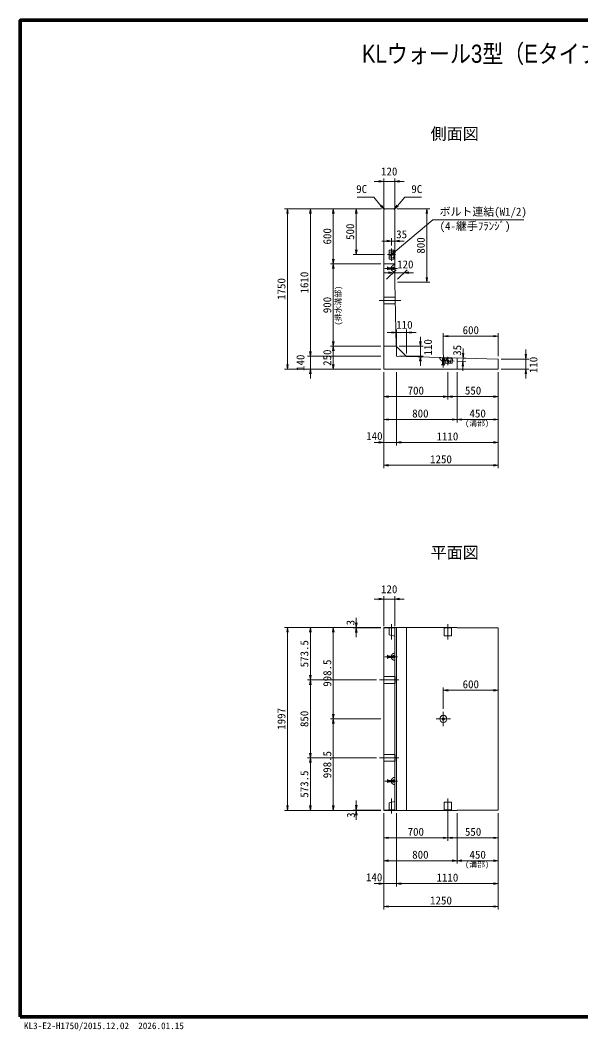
# Model space of a CAD drawing. Units: millimetres at full size, sheet at 1:40. Extents: x 124888 to 140688, y 10657 to 21690.
# Drawn here: x 124888 to 131003, y 10657 to 21690 of the extents above; entities that cross this region are included whole.
import ezdxf
from ezdxf.enums import TextEntityAlignment as Align

# ---------------------------------------------------------------- set-up
doc = ezdxf.new("R2010")
doc.units = ezdxf.units.MM
doc.header["$LTSCALE"] = 40
doc.linetypes.add('CHAIN', pattern=[18.5, 12, -1.5, 3.5, -1.5])
doc.linetypes.add('DASHED', pattern=[7.5, 6, -1.5])
for name, color, linetype, lineweight in [('01図枠', 1, 'Continuous', 70), ('中心', 6, 'CHAIN', 9), ('外形線', 7, 'Continuous', 13), ('寸法', 2, 'Continuous', 9), ('細線', 4, 'Continuous', 9)]:
    doc.layers.add(name, color=color, linetype=linetype, lineweight=lineweight)
doc.layers.add('文字', color=7, linetype='Continuous')
doc.styles.add('ＭＳ ゴシック', font='')
doc.styles.add('ＭＳ Ｐゴシック', font='')
doc.styles.get('ＭＳ ゴシック').set_extended_font_data('MS Gothic')
doc.styles.get('ＭＳ Ｐゴシック').set_extended_font_data('MS PGothic')

# ---------------------------------------------------------------- blocks, each defined once
blk = doc.blocks.new('open_arrow')
at = {"color": 0, "linetype": 'Continuous', "lineweight": -2}
blk.add_lwpolyline([(7.5, 1.25), (0, 0), (7.5, -1.25)], dxfattribs=at)

msp = doc.modelspace()

# ---------------------------------------------------------------- linework, layer by layer
at = {"layer": '01図枠'}
msp.add_lwpolyline([(124887.54, 10809.99), (140687.54, 10809.99), (140687.54, 21689.99), (124887.54, 21689.99)], close=True, dxfattribs=at)
at = {"layer": '中心'}
for p, q in [((128937.86, 19061.98), (128937.86, 19198.98)), ((128892.86, 19130.48), (128982.86, 19130.48)), ((129002.86, 18980.48), (128863.86, 18980.48)), ((129040.21, 18630.48), (128802.86, 18630.48)), ((129503.67, 18036.69), (129499.92, 17897.74)), ((129551.65, 17925.35), (129554.08, 18015.32)), ((129621.34, 17968.48), (129484.39, 17972.18)), ((128937.86, 14929.51), (128937.86, 15094.51)), ((129552.86, 14929.51), (129552.86, 15094.51)), ((129002.86, 14740.51), (128863.86, 14740.51)), ((128807.86, 14487.01), (129017.86, 14487.01)), ((129502.86, 14140.51), (129502.86, 13983.51)), ((129581.36, 14062.01), (129424.36, 14062.01)), ((128807.86, 13637.01), (129017.86, 13637.01)), ((129002.86, 13383.51), (128863.86, 13383.51)), ((128937.86, 13194.51), (128937.86, 13029.51)), ((129552.86, 13194.51), (129552.86, 13029.51))]:
    msp.add_line(p, q, dxfattribs=at)
at = {"layer": '外形線'}
for p, q in [((128861.86, 19630.48), (128852.86, 19621.48)), ((128852.86, 19621.48), (128852.86, 17880.48)), ((128861.86, 19630.48), (128963.86, 19630.48)), ((128963.86, 19630.48), (128972.86, 19621.48)), ((128972.86, 19621.48), (128972.86, 18830.48)), ((128972.86, 18830.48), (128990.15, 18130.48)), ((128990.15, 18130.48), (129102.86, 18017.51)), ((128991.63, 18070.47), (128992.86, 18020.48)), ((128992.86, 18020.48), (129042.85, 18019.13)), ((129102.86, 18017.51), (130102.86, 17990.48)), ((130102.86, 17880.48), (130102.86, 17990.48)), ((128852.86, 17880.48), (130102.86, 17880.48)), ((128852.86, 15060.51), (129652.86, 15060.51)), ((128852.86, 15060.51), (128852.86, 13063.51)), ((128972.86, 15060.51), (128972.86, 13063.51)), ((129655.86, 15057.51), (129652.86, 15060.51)), ((129655.86, 15057.51), (130102.86, 15057.51)), ((130102.86, 13066.51), (130102.86, 15057.51)), ((128852.86, 13063.51), (129652.86, 13063.51)), ((129652.86, 13063.51), (129655.86, 13066.51)), ((129655.86, 13066.51), (130102.86, 13066.51))]:
    msp.add_line(p, q, dxfattribs=at)
at = {"layer": '寸法'}
for p, q in [((128748.86, 19930.48), (129076.86, 19930.48)), ((128852.86, 19633.48), (128852.86, 19962.48)), ((128972.86, 19633.48), (128972.86, 19962.48)), ((128829.86, 19630.48), (127770.86, 19630.48)), ((127802.86, 17880.48), (127802.86, 19630.48)), ((128829.86, 19630.48), (128020.86, 19630.48)), ((128052.86, 18020.48), (128052.86, 19630.48)), ((128829.86, 19630.48), (128270.86, 19630.48)), ((128302.86, 19030.48), (128302.86, 19630.48)), ((128829.86, 19630.48), (128520.86, 19630.48)), ((128552.86, 19630.48), (128552.86, 19130.48)), ((128995.86, 19630.48), (129354.86, 19630.48)), ((129322.86, 18830.48), (129322.86, 19630.48)), ((128937.86, 19230.98), (128937.86, 19310.68)), ((128972.86, 19202.48), (128972.86, 19310.68)), ((129076.86, 19278.68), (128833.86, 19278.68)), ((128860.86, 19130.48), (128520.86, 19130.48)), ((128820.86, 19030.48), (128270.86, 19030.48)), ((128820.86, 19030.48), (128270.86, 19030.48)), ((128302.86, 18130.48), (128302.86, 19030.48)), ((129179.58, 18933.19), (128851.58, 18933.19)), ((128884.86, 18862.48), (128987.58, 18965.19)), ((129004.86, 18862.48), (129107.58, 18965.19)), ((129004.86, 18830.48), (129354.86, 18830.48)), ((129206.86, 18280.44), (128888.86, 18280.44)), ((128992.86, 18052.48), (128992.86, 18312.44)), ((129102.86, 18049.51), (129102.86, 18312.44)), ((129252.81, 17916.48), (129252.81, 18234.48)), ((129502.86, 18038.7), (129502.86, 18272.39)), ((130102.86, 18240.39), (129502.86, 18240.39)), ((130102.86, 18022.48), (130102.86, 18272.39)), ((128052.86, 17776.48), (128052.86, 18124.48)), ((128820.86, 18130.48), (128270.86, 18130.48)), ((128820.86, 18130.48), (128270.86, 18130.48)), ((128302.86, 17880.48), (128302.86, 18130.48)), ((129022.15, 18130.48), (129284.81, 18130.48)), ((129714.73, 17861.92), (129721.3, 18104.83)), ((128820.86, 18020.48), (128020.86, 18020.48)), ((128820.86, 18020.48), (128020.86, 18020.48)), ((129024.86, 18020.48), (129284.81, 18020.48)), ((129625.78, 18003.37), (129750.48, 18000)), ((130134.86, 17990.48), (130434.86, 17990.48)), ((130402.86, 17776.48), (130402.86, 18094.48)), ((128820.86, 17880.48), (127770.86, 17880.48)), ((128820.86, 17880.48), (128020.86, 17880.48)), ((128820.86, 17880.48), (128270.86, 17880.48)), ((129653.33, 17967.62), (129749.53, 17965.02)), ((130134.86, 17880.48), (130434.86, 17880.48)), ((128852.86, 17848.48), (128852.86, 16798.48)), ((128852.86, 17848.48), (128852.86, 17048.48)), ((128852.86, 17848.48), (128852.86, 17298.48)), ((128852.86, 17848.48), (128852.86, 17548.48)), ((128992.86, 17848.48), (128992.86, 17048.48)), ((128992.86, 17848.48), (128992.86, 17048.48)), ((129552.86, 17848.48), (129552.86, 17548.48)), ((129552.86, 17848.48), (129552.86, 17548.48)), ((129652.86, 17848.48), (129652.86, 17298.48)), ((129652.86, 17848.48), (129652.86, 17298.48)), ((130102.86, 17848.48), (130102.86, 16798.48)), ((130102.86, 17848.48), (130102.86, 17048.48)), ((130102.86, 17848.48), (130102.86, 17548.48)), ((130102.86, 17848.48), (130102.86, 17298.48)), ((128852.86, 17580.48), (129552.86, 17580.48)), ((130102.86, 17580.48), (129552.86, 17580.48)), ((129652.86, 17330.48), (128852.86, 17330.48)), ((130102.86, 17330.48), (129652.86, 17330.48)), ((128748.86, 17080.48), (129096.86, 17080.48)), ((128992.86, 17080.48), (130102.86, 17080.48)), ((128852.86, 16830.48), (130102.86, 16830.48)), ((128748.86, 15369.51), (129076.86, 15369.51)), ((128852.86, 15072.51), (128852.86, 15401.51)), ((128972.86, 15072.51), (128972.86, 15401.51)), ((128552.86, 15164.51), (128552.86, 14953.51)), ((128820.86, 15060.51), (127770.86, 15060.51)), ((127802.86, 15060.51), (127802.86, 13063.51)), ((128820.86, 15060.51), (128020.86, 15060.51)), ((128052.86, 15060.51), (128052.86, 14487.01)), ((128820.86, 15060.51), (128270.86, 15060.51)), ((128302.86, 15060.51), (128302.86, 14062.01)), ((128820.86, 15060.51), (128520.86, 15060.51)), ((128820.86, 15057.51), (128520.86, 15057.51)), ((128775.86, 14487.01), (128020.86, 14487.01)), ((128775.86, 14487.01), (128020.86, 14487.01)), ((128052.86, 14487.01), (128052.86, 13637.01)), ((129502.86, 14172.51), (129502.86, 14406.2)), ((130102.86, 14374.2), (129502.86, 14374.2)), ((130102.86, 14156.29), (130102.86, 14406.2)), ((128821.86, 14062.01), (128270.86, 14062.01)), ((128821.86, 14062.01), (128270.86, 14062.01)), ((128302.86, 14062.01), (128302.86, 13063.51)), ((128775.86, 13637.01), (128020.86, 13637.01)), ((128775.86, 13637.01), (128020.86, 13637.01)), ((128052.86, 13637.01), (128052.86, 13063.51)), ((128552.86, 12959.51), (128552.86, 13170.51)), ((128820.86, 13063.51), (127770.86, 13063.51)), ((128820.86, 13063.51), (128020.86, 13063.51)), ((128820.86, 13063.51), (128270.86, 13063.51)), ((128820.86, 13066.51), (128520.86, 13066.51)), ((128820.86, 13063.51), (128520.86, 13063.51)), ((128852.86, 13031.51), (128852.86, 11981.51)), ((128852.86, 13031.51), (128852.86, 12231.51)), ((128852.86, 13031.51), (128852.86, 12481.51)), ((128852.86, 13031.51), (128852.86, 12731.51)), ((128992.86, 13031.51), (128992.86, 12231.51)), ((128992.86, 13031.51), (128992.86, 12231.51)), ((129552.86, 13031.51), (129552.86, 12731.51)), ((129552.86, 13031.51), (129552.86, 12731.51)), ((129652.86, 13031.51), (129652.86, 12481.51)), ((129652.86, 13031.51), (129652.86, 12481.51)), ((130102.86, 13031.51), (130102.86, 11981.51)), ((130102.86, 13031.51), (130102.86, 12231.51)), ((130102.86, 13031.51), (130102.86, 12731.51)), ((130102.86, 13031.51), (130102.86, 12481.51)), ((128852.86, 12763.51), (129552.86, 12763.51)), ((130102.86, 12763.51), (129552.86, 12763.51)), ((129652.86, 12513.51), (128852.86, 12513.51)), ((130102.86, 12513.51), (129652.86, 12513.51)), ((128748.86, 12263.51), (129096.86, 12263.51)), ((128992.86, 12263.51), (130102.86, 12263.51)), ((128852.86, 12013.51), (130102.86, 12013.51))]:
    msp.add_line(p, q, dxfattribs=at)
at = {"layer": '寸法', "color": 3, "linetype": 'DASHED'}
for p, q in [((128893.86, 18962.98), (128893.86, 18997.98)), ((128893.86, 18997.98), (128901.53, 18987.48)), ((128953.53, 18987.48), (128901.53, 18987.48)), ((128901.53, 18987.48), (128901.53, 18973.48)), ((128953.53, 18967.98), (128953.53, 18992.98)), ((128953.53, 18992.98), (128961.86, 18992.98)), ((128961.86, 18992.98), (128961.86, 18967.98)), ((128972.86, 19018.98), (128972.86, 18941.98)), ((128901.53, 18973.48), (128893.86, 18962.98)), ((128953.53, 18973.48), (128901.53, 18973.48)), ((128961.86, 18967.98), (128953.53, 18967.98)), ((129464.38, 18007.74), (129541.35, 18005.66)), ((129489.85, 17987.7), (129490.07, 17996.04)), ((129514.84, 17987.03), (129489.85, 17987.7)), ((129490.07, 17996.04), (129515.06, 17995.36)), ((129495.34, 17987.56), (129493.94, 17935.57)), ((129509.34, 17987.18), (129507.93, 17935.2)), ((129515.06, 17995.36), (129514.84, 17987.03)), ((129483.24, 17928.2), (129493.94, 17935.57)), ((129518.22, 17927.25), (129483.24, 17928.2)), ((129493.94, 17935.57), (129507.93, 17935.2)), ((129507.93, 17935.2), (129518.22, 17927.25)), ((128893.86, 14723.01), (128893.86, 14758.01)), ((128893.86, 14758.01), (128901.53, 14747.51)), ((128901.53, 14733.51), (128893.86, 14723.01)), ((128953.53, 14747.51), (128901.53, 14747.51)), ((128901.53, 14747.51), (128901.53, 14733.51)), ((128953.53, 14733.51), (128901.53, 14733.51)), ((128953.53, 14728.01), (128953.53, 14753.01)), ((128953.53, 14753.01), (128961.86, 14753.01)), ((128961.86, 14728.01), (128953.53, 14728.01)), ((128961.86, 14753.01), (128961.86, 14728.01)), ((128972.86, 14779.01), (128972.86, 14702.01)), ((128901.53, 13390.51), (128893.86, 13401.01)), ((128893.86, 13401.01), (128893.86, 13366.01)), ((128893.86, 13366.01), (128901.53, 13376.51)), ((128953.53, 13390.51), (128901.53, 13390.51)), ((128901.53, 13376.51), (128901.53, 13390.51)), ((128953.53, 13376.51), (128901.53, 13376.51)), ((128961.86, 13396.01), (128953.53, 13396.01)), ((128953.53, 13396.01), (128953.53, 13371.01)), ((128953.53, 13371.01), (128961.86, 13371.01)), ((128961.86, 13371.01), (128961.86, 13396.01)), ((128972.86, 13345.01), (128972.86, 13422.01))]:
    msp.add_line(p, q, dxfattribs=at)
at = {"layer": '寸法'}
for points in [[(128857.34, 19625.96), (128823.16, 19665.15), (128743.39, 19756.62), (128561.64, 19756.62)], [(128968.39, 19625.96), (129002.56, 19665.15), (129082.34, 19756.62), (129264.09, 19756.62)], [(128937.86, 19130.48), (128977.72, 19163.88), (129390.43, 19509.64), (130381.03, 19509.64)]]:
    msp.add_lwpolyline(points, dxfattribs=at)
at = {"layer": '寸法', "color": 3}
for radius in [38.5, 12.5]:
    msp.add_circle((129502.86, 14062.01), radius, dxfattribs=at)
at = {"layer": '寸法', "color": 3, "linetype": 'DASHED'}
for centre, start, end in [((128972.86, 18980.48), 90, 270), ((129502.86, 18006.7), 178.45184, 358.45184), ((128972.86, 14740.51), 90, 270), ((128972.86, 13383.51), 90, 270)]:
    msp.add_arc(centre, 38.5, start, end, dxfattribs=at)
at = {"layer": '細線'}
for p, q in [((128912.86, 19081.98), (128912.86, 19178.98)), ((128912.86, 19178.98), (128962.86, 19178.98)), ((128937.86, 19141.79), (128926.55, 19130.48)), ((128949.18, 19130.48), (128937.86, 19119.17)), ((128962.86, 19081.98), (128962.86, 19178.98)), ((128852.86, 19030.48), (128972.86, 19030.48)), ((128912.86, 19081.98), (128962.86, 19081.98)), ((128990.15, 18130.48), (128852.86, 18130.48)), ((129503.71, 17946.65), (129505.06, 17996.63)), ((129602.02, 17994.01), (129505.06, 17996.63)), ((129600.67, 17944.03), (129602.02, 17994.01)), ((129652.86, 17880.48), (129652.86, 18002.64)), ((129652.86, 17880.48), (129652.86, 17991.8)), ((129600.67, 17944.03), (129503.71, 17946.65)), ((129541.55, 17970.64), (129552.56, 17959.02)), ((129553.17, 17981.64), (129564.17, 17970.03)), ((128992.86, 15060.51), (128992.86, 13063.51)), ((129102.86, 15060.51), (129102.86, 13063.51)), ((129592.86, 15054.51), (129512.86, 15054.51)), ((129512.86, 14969.51), (129512.86, 15054.51)), ((129592.86, 14969.51), (129592.86, 15054.51)), ((129592.86, 14969.51), (129512.86, 14969.51)), ((129592.86, 13154.51), (129512.86, 13154.51)), ((129512.86, 13154.51), (129512.86, 13069.51)), ((129592.86, 13154.51), (129592.86, 13069.51)), ((129592.86, 13069.51), (129512.86, 13069.51))]:
    msp.add_line(p, q, dxfattribs=at)
at = {"layer": '細線', "linetype": 'DASHED'}
for p, q in [((128972.86, 19170.48), (128912.86, 19155.48)), ((128912.86, 19105.48), (128972.86, 19090.48)), ((128972.86, 19090.48), (128972.86, 19170.48)), ((128977.06, 18667.98), (128852.86, 18667.98)), ((128979, 18592.98), (128852.86, 18592.98)), ((129513.82, 18006.4), (129527.2, 17946.02)), ((129593.79, 18004.24), (129513.82, 18006.4)), ((129577.18, 17944.67), (129593.79, 18004.24)), ((128852.86, 15057.51), (128972.86, 15057.51)), ((128912.86, 15054.51), (128912.86, 14978.51)), ((128912.86, 15054.51), (128972.86, 15054.51)), ((128972.86, 15054.51), (128972.86, 14963.51)), ((128912.86, 14978.51), (128972.86, 14963.51)), ((128912.86, 13145.51), (128972.86, 13160.51)), ((128912.86, 13069.51), (128912.86, 13145.51)), ((128972.86, 13069.51), (128972.86, 13160.51)), ((128852.86, 13066.51), (128972.86, 13066.51)), ((128912.86, 13069.51), (128972.86, 13069.51))]:
    msp.add_line(p, q, dxfattribs=at)
for points in [[(128852.86, 14449.51), (128977.8, 14449.51), (128977.8, 14524.51), (128852.86, 14524.51)], [(128852.86, 13674.51), (128977.8, 13674.51), (128977.8, 13599.51), (128852.86, 13599.51)]]:
    msp.add_lwpolyline(points, close=True, dxfattribs=at)
at = {"layer": '細線'}
for centre, start, end in [((128932.21, 19124.82), 135, 315), ((128943.52, 19136.14), 315, 135), ((129547.36, 17976.14), 43.45184, 223.45184), ((129558.37, 17964.53), 223.45184, 43.45184)]:
    msp.add_arc(centre, 8, start, end, dxfattribs=at)

# ---------------------------------------------------------------- block references
at = {"layer": '寸法', "xscale": 6.93, "yscale": 6.93}
for p, rotation in [((128852.86, 19930.48), 180), ((128857.34, 19625.96), 131.1), ((128968.39, 19625.96), 48.9), ((127802.86, 19630.48), 270), ((128052.86, 19630.48), 270), ((128302.86, 19630.48), 270), ((128552.86, 19630.48), 270), ((129322.86, 19630.48), 270), ((128937.86, 19278.68), 180), ((128552.86, 19130.48), 90), ((128937.86, 19130.48), 40), ((128302.86, 19030.48), 90), ((128302.86, 19030.48), 270), ((128955.58, 18933.19), 180), ((129322.86, 18830.48), 90), ((128992.86, 18280.44), 180), ((130102.86, 18240.39), 180), ((128302.86, 18130.48), 90), ((128302.86, 18130.48), 270), ((129252.81, 18130.48), 90), ((128052.86, 18020.48), 90), ((128052.86, 18020.48), 90), ((129252.81, 18020.48), 270), ((129718.49, 18000.87), 88.5), ((130402.86, 17990.48), 90), ((127802.86, 17880.48), 90), ((128052.86, 17880.48), 270), ((128302.86, 17880.48), 90), ((129717.54, 17965.88), 268.5), ((130402.86, 17880.48), 270), ((129552.86, 17580.48), 180), ((130102.86, 17580.48), 180), ((129652.86, 17330.48), 180), ((130102.86, 17330.48), 180), ((128852.86, 17080.48), 180), ((130102.86, 17080.48), 180), ((130102.86, 16830.48), 180), ((128852.86, 15369.51), 180), ((127802.86, 15060.51), 270), ((128052.86, 15060.51), 270), ((128302.86, 15060.51), 270), ((128552.86, 15060.51), 90), ((128552.86, 15057.51), 270), ((128052.86, 14487.01), 90), ((128052.86, 14487.01), 270), ((130102.86, 14374.2), 180), ((128302.86, 14062.01), 90), ((128302.86, 14062.01), 270), ((128052.86, 13637.01), 90), ((128052.86, 13637.01), 270), ((127802.86, 13063.51), 90), ((128052.86, 13063.51), 90), ((128302.86, 13063.51), 90), ((128552.86, 13066.51), 90), ((128552.86, 13063.51), 270), ((129552.86, 12763.51), 180), ((130102.86, 12763.51), 180), ((129652.86, 12513.51), 180), ((130102.86, 12513.51), 180), ((128852.86, 12263.51), 180), ((130102.86, 12263.51), 180), ((130102.86, 12013.51), 180)]:
    msp.add_blockref('open_arrow', p, dxfattribs=dict(at, rotation=rotation))
for p in [(128972.86, 19930.48), (128972.86, 19278.68), (129075.58, 18933.19), (129102.86, 18280.44), (129502.86, 18240.39), (128852.86, 17580.48), (129552.86, 17580.48), (128852.86, 17330.48), (129652.86, 17330.48), (128992.86, 17080.48), (128992.86, 17080.48), (128852.86, 16830.48), (128972.86, 15369.51), (129502.86, 14374.2), (128852.86, 12763.51), (129552.86, 12763.51), (128852.86, 12513.51), (129652.86, 12513.51), (128992.86, 12263.51), (128992.86, 12263.51), (128852.86, 12013.51)]:
    msp.add_blockref('open_arrow', p, dxfattribs=at)

# ---------------------------------------------------------------- texts
at = {"layer": '寸法', "style": 'ＭＳ ゴシック'}
for s, p in [('120', (128912.86, 20038.48)), ('35', (129048.18, 19352.33)), ('120', (129088.6, 19023.81)), ('110', (129078.91, 18365)), ('600', (129802.86, 18306.39)), ('700', (129202.86, 17646.48)), ('550', (129827.86, 17646.48)), ('800', (129252.86, 17396.48)), ('450', (129877.86, 17396.48)), ('140', (128750.89, 17149.81)), ('1110', (129547.86, 17146.48)), ('1250', (129477.86, 16896.48)), ('120', (128912.86, 15477.51)), ('600', (129802.86, 14440.2)), ('700', (129202.86, 12829.51)), ('550', (129827.86, 12829.51)), ('800', (129252.86, 12579.51)), ('450', (129877.86, 12579.51)), ('140', (128748.67, 12332.84)), ('1110', (129547.86, 12329.51)), ('1250', (129477.86, 12079.51))]:
    msp.add_text(s, height=87.35, dxfattribs=at).set_placement(p, align=Align.MIDDLE_CENTER)
msp.add_text('9C', height=87.35, dxfattribs=at).set_placement((128671.39, 19776.62), align=Align.BOTTOM_RIGHT)
for s, p in [('9C', (129154.34, 19776.62)), ('ボルト連結(W1/2)', (129462.43, 19529.64))]:
    msp.add_text(s, height=87.35, dxfattribs=at).set_placement(p, align=Align.BOTTOM_LEFT)
for s, rotation, p in [('500', 90, (128486.86, 19380.48)), ('600', 90, (128236.86, 19330.48)), ('800', 90, (129256.86, 19230.48)), ('1750', 90, (127736.86, 18755.48)), ('1610', 90, (127986.86, 18825.48)), ('900', 90, (128236.86, 18580.48)), ('110', 90, (129335.81, 18118.55)), ('35', 88.452, (129654.22, 18085.92)), ('140', 90, (127944.86, 17950.48)), ('250', 90, (128236.86, 18005.48)), ('110', 90, (130486.3, 17926.08)), ('3', 90, (128490.05, 15112.95)), ('573.5', 90, (127986.86, 14773.76)), ('998.5', 90, (128236.86, 14561.26)), ('1997', 90, (127736.86, 14062.01)), ('850', 90, (127986.86, 14062.01)), ('998.5', 90, (128236.86, 13562.76)), ('573.5', 90, (127986.86, 13350.26)), ('3', 90, (128495.33, 13011.07))]:
    msp.add_text(s, height=87.35, rotation=rotation, dxfattribs=at).set_placement(p, align=Align.MIDDLE_CENTER)
at = {"layer": '寸法', "color": 3, "style": 'ＭＳ ゴシック'}
msp.add_text('(4-継手ﾌﾗﾝｼﾞ)', height=87.35, dxfattribs=at).set_placement((129462.43, 19486.02), align=Align.TOP_LEFT)
msp.add_text('(排水溝部)', height=61.71, rotation=90, dxfattribs=at).set_placement((128405.35, 18357.54), align=Align.BOTTOM_LEFT)
for p in [(129741.14, 17241.27), (129741.14, 12424.3)]:
    msp.add_text('(溝部)', height=61.71, dxfattribs=at).set_placement(p, align=Align.BOTTOM_LEFT)
at = {"layer": '文字', "style": 'ＭＳ Ｐゴシック', "width": 0.85}
msp.add_text(' KLウォール3型（Eタイプ）標準部構造図\u3000\u3000\u3000\u3000\u3000\u3000\u3000\u3000\u3000\u3000\u3000\u3000\u3000\u3000 \u3000\u3000\u3000\u3000', height=197.9, dxfattribs=at).set_placement((132787.54, 21165.77), align=Align.BOTTOM_CENTER)
at = {"layer": '文字', "style": 'ＭＳ Ｐゴシック'}
for s, p in [(' 側面図 ', (129627.3, 20347.73)), (' 平面図 ', (129627.3, 15774.76))]:
    msp.add_text(s, height=128.7, dxfattribs=at).set_placement(p, align=Align.BOTTOM_CENTER)
at = {"layer": '文字', "style": 'ＭＳ ゴシック'}
msp.add_text('KL3-E2-H1750/2015.12.02  2026.01.15', height=73.31, dxfattribs=at).set_placement((124927.74, 10652.54), align=Align.BOTTOM_LEFT)

doc.saveas('drawing.dxf')
